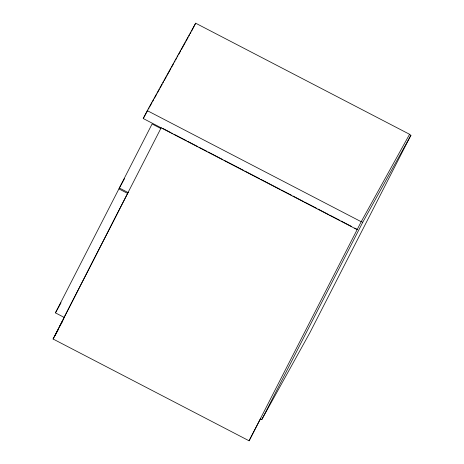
<?xml version="1.0" encoding="UTF-8"?>
<svg xmlns="http://www.w3.org/2000/svg" width="464" height="464" viewBox="0 0 464 464"><rect width="100%" height="100%" fill="white"/><g stroke="black" fill="none" stroke-linecap="round" stroke-linejoin="round"><path stroke-width="0.7" d="M357.147 229.616L143.237 118.529L147.274 110.635L195.669 23.2L409.579 134.287L361.189 221.717L147.274 110.635M191.626 31.094L195.669 23.2M260.362 419.067L249.087 440.8L53.082 339.01L161.252 127.623M55.117 335.327L64.363 317.266M249.087 440.8L361.299 221.514L362.755 222.268L410.918 135.244L409.468 134.49M260.31 418.87L261.76 419.624L362.755 222.268M410.918 135.244L309.929 332.601L261.76 419.624M128.302 192.154L64.142 317.393L55.431 312.864L118.894 188.889L124.561 178.547M143.237 118.529L147.796 110.293M148.497 109.023L149.193 107.758M149.895 106.488L152.001 102.689M152.702 101.419L153.752 99.522M154.454 98.252L156.559 94.453M157.261 93.183L159.367 89.384M160.068 88.114L162.174 84.315M162.87 83.044L163.572 81.78M164.273 80.51L166.379 76.711M167.081 75.446L170.938 68.475M171.639 67.21L173.745 63.406M174.447 62.141L175.148 60.871M175.85 59.607L176.546 58.336M177.248 57.072L177.95 55.802M178.652 54.537L180.757 50.733M181.459 49.468L185.316 42.497M186.018 41.232L188.123 37.427M188.825 36.163L189.527 34.893M190.228 33.628L190.924 32.364M55.431 312.864L61.016 302.777M61.631 322.608L62.889 320.334M59.833 326.117L62.037 322.138M53.082 339.01L58.267 329.637M162.539 128.29L170.253 132.292M171.535 132.959L172.823 133.626M174.11 134.293L186.319 140.638M187.601 141.305L197.884 146.641M199.172 147.308L206.88 151.316M208.168 151.983L222.946 159.657M224.234 160.329L243.513 170.34M244.801 171.007L259.579 178.681M260.867 179.348L280.146 189.358M281.428 190.031L291.711 195.367M292.999 196.034L303.276 201.376M304.564 202.043L316.773 208.382M318.06 209.049L328.344 214.391M329.626 215.058L339.909 220.4M341.197 221.067L351.48 226.403M354.693 228.073L357.263 229.407M160.805 128.499L152.093 123.975L119.329 188.007L128.041 192.531M118.894 188.889L127.606 193.413"/></g></svg>
